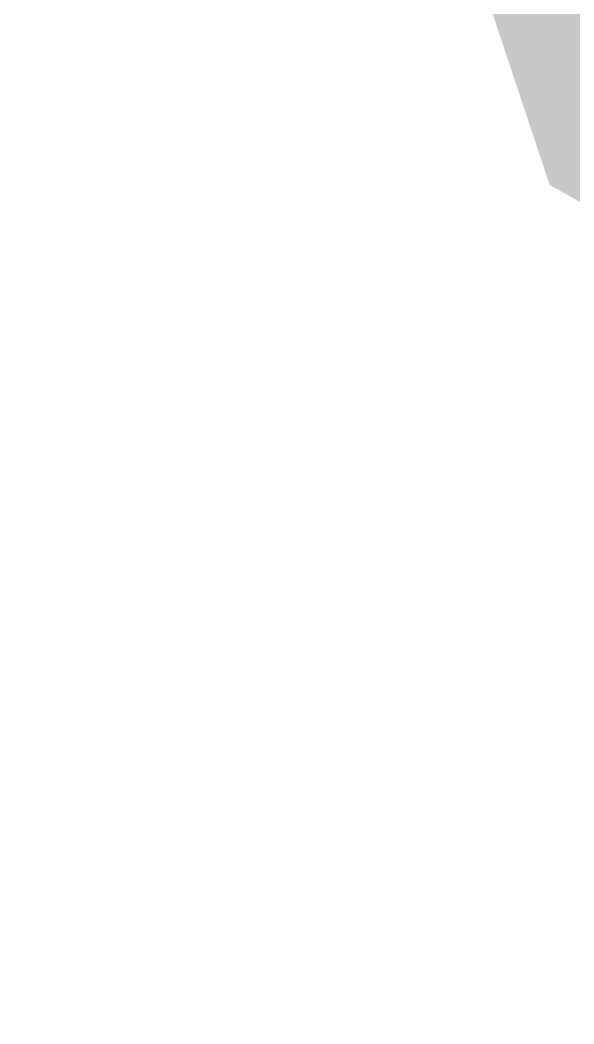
# Model space of a CAD drawing. Header units: millimetres. Extents: x 0 to 1189, y 0 to 841.
# Drawn here: x 1064.40676 to 1064.42503, y 67.1612 to 67.19431 of the extents above; entities that cross this region are included whole.
import ezdxf

# ---------------------------------------------------------------- set-up
doc = ezdxf.new("R2010")
doc.units = ezdxf.units.MM

msp = doc.modelspace()

# ---------------------------------------------------------------- hatches: boundary and pattern name
at = {"true_color": 0xd8a64f}
msp.add_hatch(color=7, dxfattribs=at).paths.add_polyline_path([(1063.851782, 67.711549), (1063.843394, 67.686383), (1063.835116, 67.66155), (1063.826893, 67.636882), (1063.880616, 67.624636), (1063.92774, 67.606584), (1063.975356, 67.578641), (1064.04708, 67.522111), (1064.119976, 67.471726), (1064.200228, 67.428436), (1064.217005, 67.423198), (1064.233561, 67.41802), (1064.250006, 67.412881), (1064.241618, 67.396104), (1064.23334, 67.379548), (1064.225117, 67.363103), (1064.284711, 67.332176), (1064.342534, 67.299369), (1064.39934, 67.263547), (1064.407729, 67.238381), (1064.416007, 67.213548), (1064.424229, 67.18888), (1064.462131, 67.167324), (1064.487941, 67.154419), (1064.523785, 67.139102), (1064.521169, 67.156934), (1064.518586, 67.174523), (1064.51602, 67.191991), (1064.464373, 67.333255), (1064.38406, 67.438879), (1064.267254, 67.532174), (1064.232073, 67.555551), (1064.216709, 67.565759), (1064.207994, 67.571548), (1064.139226, 67.618492), (1064.070298, 67.665203), (1064.001116, 67.711549), (1063.964128, 67.694438), (1063.937511, 67.690812), (1063.898449, 67.697561), (1063.870737, 67.705861), (1063.858638, 67.709488)])
at = {"true_color": 0xe2c35e}
msp.add_hatch(color=7, dxfattribs=at).paths.add_polyline_path([(1064.299784, 67.412881), (1064.299784, 67.387715), (1064.299784, 67.362882), (1064.299784, 67.338214), (1064.31604, 67.325631), (1064.332079, 67.313214), (1064.348019, 67.30088), (1064.365312, 67.288298), (1064.382379, 67.275881), (1064.39934, 67.263547), (1064.407729, 67.238381), (1064.416007, 67.213548), (1064.424229, 67.18888), (1064.462131, 67.167324), (1064.487941, 67.154419), (1064.523785, 67.139102), (1064.507381, 67.217757), (1064.483625, 67.290703), (1064.449118, 67.363103), (1064.423953, 67.363103), (1064.399119, 67.363103), (1064.374451, 67.363103), (1064.374451, 67.37988), (1064.374451, 67.396436), (1064.374451, 67.412881), (1064.349286, 67.412881), (1064.324452, 67.412881)])

doc.saveas('drawing.dxf')
